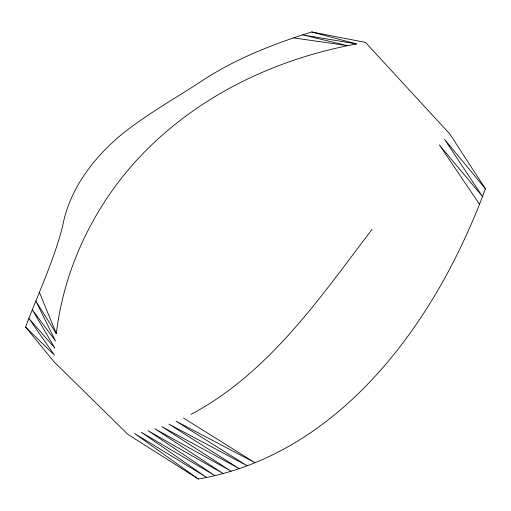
<?xml version="1.0" encoding="UTF-8"?>
<svg xmlns="http://www.w3.org/2000/svg" width="511" height="511" viewBox="0 0 511 511"><rect width="100%" height="100%" fill="white"/><g stroke="black" fill="none" stroke-linecap="round" stroke-linejoin="round"><path stroke-width="0.77" d="M25.55 327.053L54.364 355.056L28.859 318.379L54.843 348.112L32.302 309.717L55.488 340.99L35.834 301.036L56.312 333.689C65.363 257.308 104.506 185.602 162.319 135.134C216.715 87.049 285.477 57.002 356.544 43.959L311.761 31.969C273.947 43.793 236.625 58.286 203.276 79.984C175.273 98.559 145.533 114.739 119.561 136.226C92.267 159.33 69.324 190.226 62.668 225.971C53.847 260.885 38.216 293.48 25.55 327.053L54.045 361.839L128.063 434.522L198.37 479.031C326.21 456.808 415.705 346.988 466.511 234.683A680.511 644.205 -29.3 0 0 479.516 204.272L485.45 188.872L449.763 133.908L365.461 42.4L311.761 31.969M372.014 229.382C319.892 297.919 268.875 373.036 190.916 414.427M293.716 37.903L347.672 45.683L302.729 34.889L356.544 43.959M183.5 418.036L254.874 462.653L176.18 421.262L247.011 465.713L168.969 424.124L239.065 468.536L161.866 426.628L231.049 471.116L154.878 428.806L222.962 473.461L148.005 430.664L214.812 475.562L141.247 432.223L206.61 477.415L134.597 433.507L198.37 479.031M485.45 188.872L444.57 139.362L482.531 196.588L439.396 144.964L479.522 204.272M39.411 292.298L56.312 333.689"/></g></svg>
